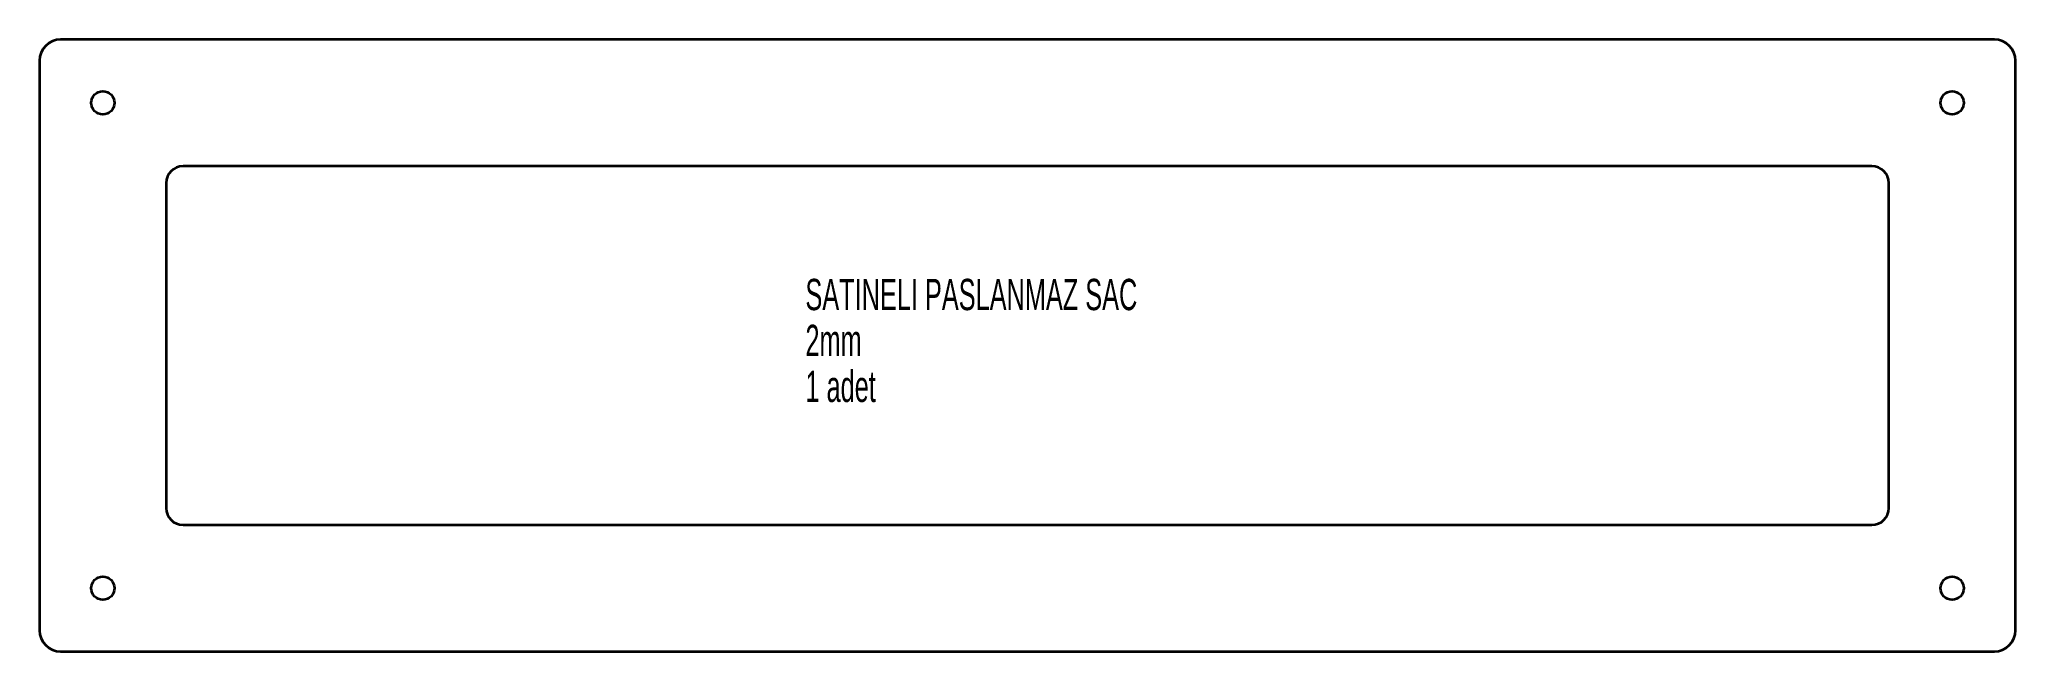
# Model space of a CAD drawing. Header units: millimetres. Extents: x -91 to 377, y 216 to 361.
import ezdxf

# ---------------------------------------------------------------- set-up
doc = ezdxf.new("R2010")
doc.units = ezdxf.units.MM
doc.styles.add('SLDTEXTSTYLE0', font='TXT', dxfattribs={"width": 0.605})

# ---------------------------------------------------------------- blocks, each defined once
blk = doc.blocks.new('SW_NOTE_0')
at = {"color": 0, "linetype": 'Continuous', "lineweight": 0, "attachment_point": 1, "style": 'SLDTEXTSTYLE0'}
for s, insert, char_height in [('SATINELI PASLANMAZ SAC', (0, 9.55), 7.4083), ('2mm', (0, -1.33), 7.408), ('1 adet', (0, -12.21), 7.408)]:
    blk.add_mtext(s, dxfattribs=dict(at, insert=insert, char_height=char_height))

msp = doc.modelspace()

# ---------------------------------------------------------------- linework, layer by layer
at = {"color": 7, "linetype": 'Continuous', "lineweight": 35}
for p, q in [((371.65, 360.76), (-86.35, 360.76)), ((-91.35, 355.76), (-91.35, 220.76)), ((376.65, 220.76), (376.65, 355.76)), ((342.65, 330.76), (-57.35, 330.76)), ((-61.35, 326.76), (-61.35, 249.76)), ((346.65, 249.76), (346.65, 326.76)), ((-57.35, 245.76), (342.65, 245.76)), ((-86.35, 215.76), (371.65, 215.76))]:
    msp.add_line(p, q, dxfattribs=at)
for centre in [(-76.35, 345.76), (361.65, 345.76), (-76.35, 230.76), (361.65, 230.76)]:
    msp.add_circle(centre, 2.75, dxfattribs=at)
for centre, radius, start, end in [((-86.35, 355.76), 5, 90, 180), ((371.65, 355.76), 5, 0, 90), ((-57.35, 326.76), 4, 90, 180), ((342.65, 326.76), 4, 0, 90), ((-57.35, 249.76), 4, 180, 270), ((342.65, 249.76), 4, 270, 0), ((-86.35, 220.76), 5, 180, 270), ((371.65, 220.76), 5, 270, 0)]:
    msp.add_arc(centre, radius, start, end, dxfattribs=at)

# ---------------------------------------------------------------- block references
at = {"color": 7, "linetype": 'Continuous', "lineweight": 0}
msp.add_blockref('SW_NOTE_0', (90.06, 294.5), dxfattribs=at)

doc.saveas('drawing.dxf')
